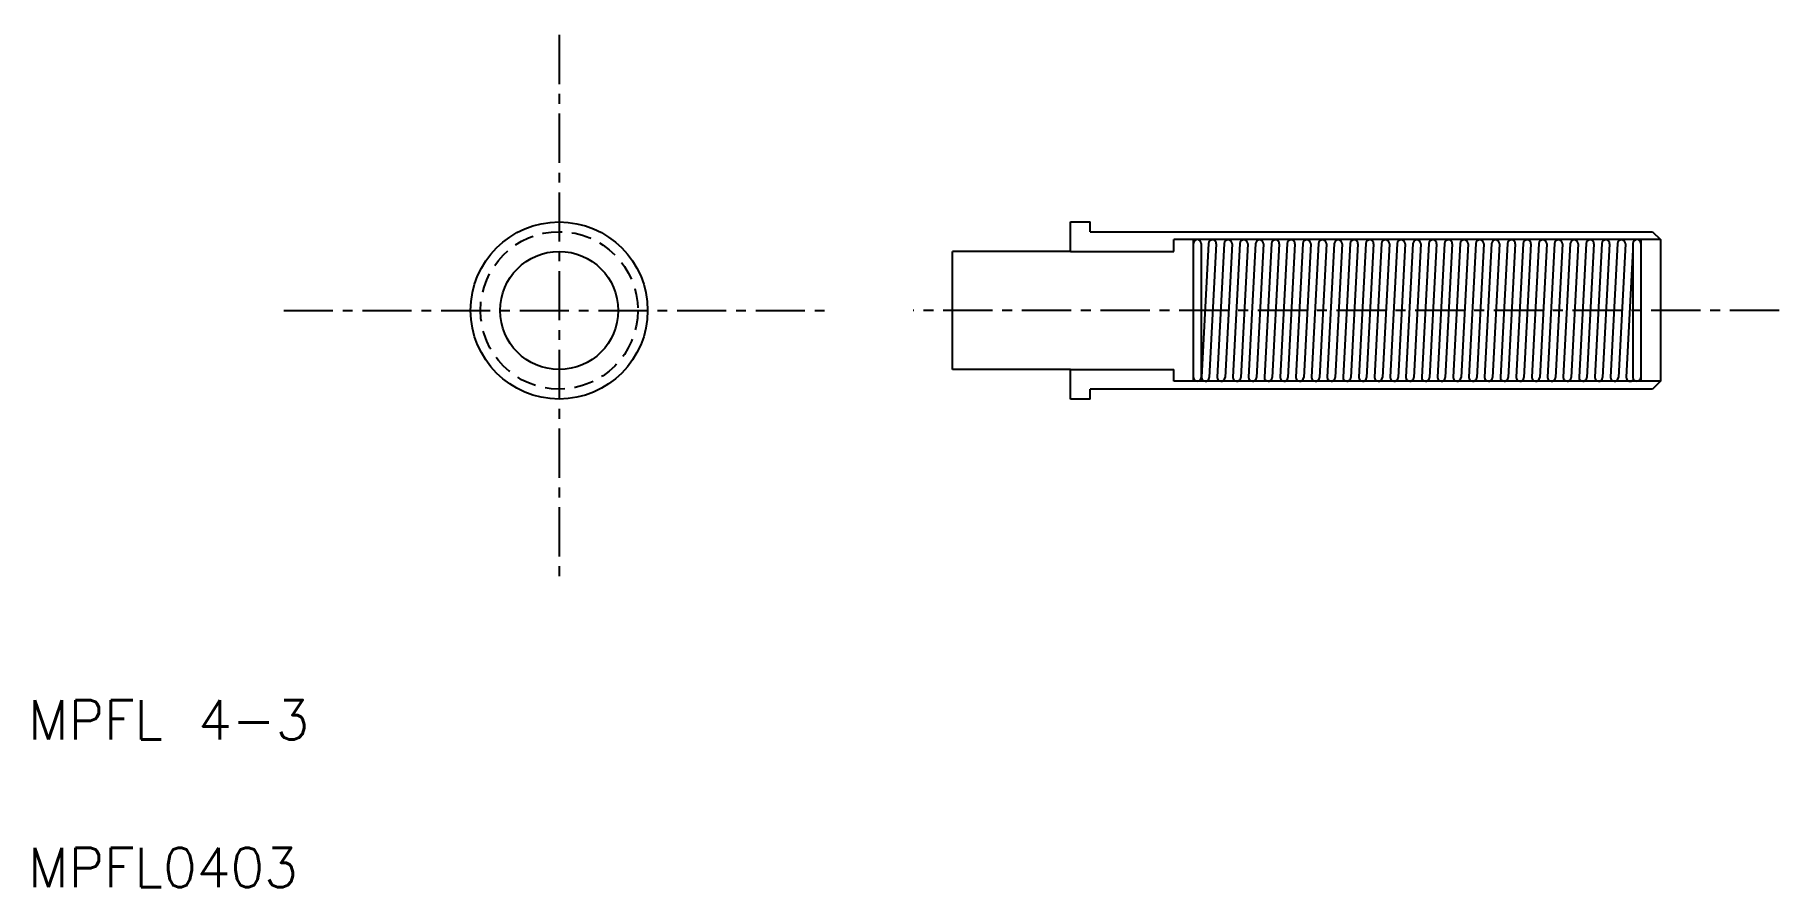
# Model space of a CAD drawing. Extents: x 11.7 to 56, y 10.4 to 32.
import ezdxf

# ---------------------------------------------------------------- set-up
doc = ezdxf.new("R2010")
doc.units = 0
doc.linetypes.add('CENTER', pattern=[2, 1.25, -0.25, 0.25, -0.25])
doc.linetypes.add('DASHED', pattern=[0.75, 0.5, -0.25])
doc.layers.get('0').update_dxf_attribs({"linetype": 'CONTINUOUS'})
doc.layers.add('CENTER', color=1, linetype='CENTER')
doc.styles.get("Standard").update_dxf_attribs({"font": 'txt.shx', "bigfont": 'bigfont.shx'})

msp = doc.modelspace()

# ---------------------------------------------------------------- linework, layer by layer
at = {"color": 7, "linetype": 'CONTINUOUS'}
for p, q in [((38, 27.25), (38.5, 27.25)), ((38, 26.5), (38, 27.25)), ((38.5, 27), (38.5, 27.25)), ((38.5, 27), (52.8, 27)), ((53, 26.8), (40.625, 26.8)), ((40.625, 26.5), (40.625, 26.8)), ((41.125, 23.2), (41.125, 26.8)), ((41.125, 23.25), (41.125, 26.747)), ((41.325, 26.7), (41.325, 23.3)), ((41.508, 26.7), (41.33, 23.305)), ((41.708, 26.69), (41.53, 23.295)), ((41.908, 26.7), (41.73, 23.305)), ((42.108, 26.69), (41.93, 23.295)), ((42.308, 26.7), (42.13, 23.305)), ((42.508, 26.69), (42.33, 23.295)), ((42.708, 26.7), (42.53, 23.305)), ((42.908, 26.69), (42.73, 23.295)), ((43.108, 26.7), (42.93, 23.305)), ((43.308, 26.69), (43.13, 23.295)), ((43.508, 26.7), (43.33, 23.305)), ((43.708, 26.69), (43.53, 23.295)), ((43.908, 26.7), (43.73, 23.305)), ((44.108, 26.69), (43.93, 23.295)), ((44.308, 26.7), (44.13, 23.305)), ((44.508, 26.69), (44.33, 23.295)), ((44.708, 26.7), (44.53, 23.305)), ((44.908, 26.69), (44.73, 23.295)), ((45.108, 26.7), (44.93, 23.305)), ((45.308, 26.69), (45.13, 23.295)), ((45.508, 26.7), (45.33, 23.305)), ((45.708, 26.69), (45.53, 23.295)), ((45.908, 26.7), (45.73, 23.305)), ((46.108, 26.69), (45.93, 23.295)), ((46.308, 26.7), (46.13, 23.305)), ((46.508, 26.69), (46.33, 23.295)), ((46.708, 26.7), (46.53, 23.305)), ((46.908, 26.69), (46.73, 23.295)), ((47.108, 26.7), (46.93, 23.305)), ((47.308, 26.69), (47.13, 23.295)), ((47.508, 26.7), (47.33, 23.305)), ((47.708, 26.69), (47.53, 23.295)), ((47.908, 26.7), (47.73, 23.305)), ((48.108, 26.69), (47.93, 23.295)), ((48.308, 26.7), (48.13, 23.305)), ((48.508, 26.69), (48.33, 23.295)), ((48.708, 26.7), (48.53, 23.305)), ((48.908, 26.69), (48.73, 23.295)), ((49.108, 26.7), (48.93, 23.305)), ((49.308, 26.69), (49.13, 23.295)), ((49.508, 26.7), (49.33, 23.305)), ((49.708, 26.69), (49.53, 23.295)), ((49.908, 26.7), (49.73, 23.305)), ((50.108, 26.69), (49.93, 23.295)), ((50.308, 26.7), (50.13, 23.305)), ((50.508, 26.69), (50.33, 23.295)), ((50.708, 26.7), (50.53, 23.305)), ((50.908, 26.69), (50.73, 23.295)), ((51.108, 26.7), (50.93, 23.305)), ((51.308, 26.69), (51.13, 23.295)), ((51.508, 26.7), (51.33, 23.305)), ((51.708, 26.69), (51.53, 23.295)), ((51.908, 26.7), (51.73, 23.305)), ((52.108, 26.69), (51.93, 23.295)), ((52.3, 26.7), (52.3, 23.3)), ((52.5, 26.8), (52.5, 23.2)), ((52.8, 27), (53, 26.8)), ((53, 26.8), (53, 23.2)), ((38, 26.5), (35, 26.5)), ((35, 23.5), (35, 26.5)), ((38, 26.5), (40.625, 26.5)), ((52.3, 26.54), (52.13, 23.305)), ((38, 23.5), (35, 23.5)), ((38, 22.75), (38, 23.5)), ((38, 23.5), (40.625, 23.5)), ((40.625, 23.2), (40.625, 23.5)), ((53, 23.2), (40.625, 23.2)), ((53, 23.2), (52.8, 23)), ((38.5, 22.75), (38, 22.75)), ((52.8, 23), (38.5, 23)), ((38.5, 22.75), (38.5, 23))]:
    msp.add_line(p, q, dxfattribs=at)
for radius in [2.25, 1.5]:
    msp.add_circle((25, 25), radius, dxfattribs=at)
at = {"color": 3, "linetype": 'DASHED'}
msp.add_circle((25, 25), 2, dxfattribs=at)
at = {"color": 7, "linetype": 'CONTINUOUS'}
for centre, start, end in [((41.225, 26.7), 0.0134, 179.9866), ((41.608, 26.695), 357.0134, 176.9866), ((42.008, 26.695), 357.0134, 176.9866), ((42.408, 26.695), 357.0134, 176.9866), ((42.808, 26.695), 357.0134, 176.9866), ((43.208, 26.695), 357.0134, 176.9866), ((43.608, 26.695), 357.0134, 176.9866), ((44.008, 26.695), 357.0134, 176.9866), ((44.408, 26.695), 357.0134, 176.9866), ((44.808, 26.695), 357.0134, 176.9866), ((45.208, 26.695), 357.0134, 176.9866), ((45.608, 26.695), 357.0134, 176.9866), ((46.008, 26.695), 357.0134, 176.9866), ((46.408, 26.695), 357.0134, 176.9866), ((46.808, 26.695), 357.0134, 176.9866), ((47.208, 26.695), 357.0134, 176.9866), ((47.608, 26.695), 357.0134, 176.9866), ((48.008, 26.695), 357.0134, 176.9866), ((48.408, 26.695), 357.0134, 176.9866), ((48.808, 26.695), 357.0134, 176.9866), ((49.208, 26.695), 357.0134, 176.9866), ((49.608, 26.695), 357.0134, 176.9866), ((50.008, 26.695), 357.0134, 176.9866), ((50.408, 26.695), 357.0134, 176.9866), ((50.808, 26.695), 357.0134, 176.9866), ((51.208, 26.695), 357.0134, 176.9866), ((51.608, 26.695), 357.0134, 176.9866), ((52.008, 26.695), 357.0134, 176.9866), ((52.4, 26.7), 0.0134, 179.9866), ((41.225, 23.3), 180.0134, 359.9866), ((41.43, 23.3), 177.0134, 356.9866), ((41.83, 23.3), 177.0134, 356.9866), ((42.23, 23.3), 177.0134, 356.9866), ((42.63, 23.3), 177.0134, 356.9866), ((43.03, 23.3), 177.0134, 356.9866), ((43.43, 23.3), 177.0134, 356.9866), ((43.83, 23.3), 177.0134, 356.9866), ((44.23, 23.3), 177.0134, 356.9866), ((44.63, 23.3), 177.0134, 356.9866), ((45.03, 23.3), 177.0134, 356.9866), ((45.43, 23.3), 177.0134, 356.9866), ((45.83, 23.3), 177.0134, 356.9866), ((46.23, 23.3), 177.0134, 356.9866), ((46.63, 23.3), 177.0134, 356.9866), ((47.03, 23.3), 177.0134, 356.9866), ((47.43, 23.3), 177.0134, 356.9866), ((47.83, 23.3), 177.0134, 356.9866), ((48.23, 23.3), 177.0134, 356.9866), ((48.63, 23.3), 177.0134, 356.9866), ((49.03, 23.3), 177.0134, 356.9866), ((49.43, 23.3), 177.0134, 356.9866), ((49.83, 23.3), 177.0134, 356.9866), ((50.23, 23.3), 177.0134, 356.9866), ((50.63, 23.3), 177.0134, 356.9866), ((51.03, 23.3), 177.0134, 356.9866), ((51.43, 23.3), 177.0134, 356.9866), ((51.83, 23.3), 177.0134, 356.9866), ((52.23, 23.3), 177.0134, 328.0585), ((52.4, 23.3), 180.0134, 359.9866)]:
    msp.add_arc(centre, 0.1, start, end, dxfattribs=at)
at = {"layer": 'CENTER', "color": 1, "linetype": 'CENTER'}
for p, q in [((25, 32), (25, 18)), ((18, 25), (32, 25)), ((56.016, 25), (34, 25))]:
    msp.add_line(p, q, dxfattribs=at)

# ---------------------------------------------------------------- texts
at = {"color": 7, "linetype": 'CONTINUOUS'}
for s, p in [('MPFL 4-3', (11.5, 14.101)), ('MPFL0403', (11.5, 10.351))]:
    msp.add_text(s, height=1, dxfattribs=at).set_placement(p)

doc.saveas('drawing.dxf')
